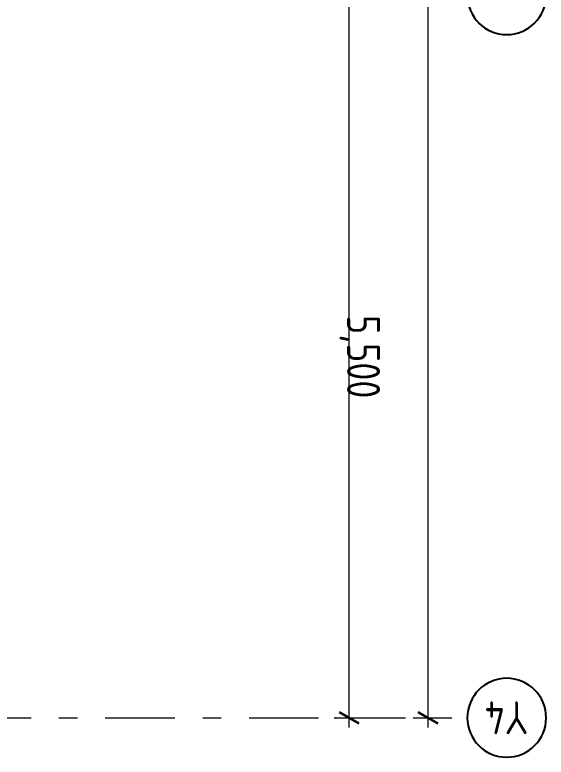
# Model space of a CAD drawing. Header units: millimetres. Extents: x 18162 to 3540582, y 72188 to 247925.
# Drawn here: x 51283 to 55324, y 78346 to 83996 of the extents above; entities that cross this region are included whole.
import ezdxf
from ezdxf.enums import TextEntityAlignment as Align

# ---------------------------------------------------------------- set-up
doc = ezdxf.new("R2010")
doc.units = ezdxf.units.MM
doc.header["$MEASUREMENT"] = 0
doc.linetypes.add('Double Dashed', pattern=[1093.611073, 529.166651, -211.666656, 141.111112, -211.666656])
doc.layers.add('Dimensioning - General', color=7, linetype='Continuous')
doc.layers.add('Structural - Grid', color=7, linetype='Continuous')
doc.styles.add('GENERATED_STYLE_3', font='', dxfattribs={"width": 0.8})
doc.styles.get('GENERATED_STYLE_3').set_extended_font_data('ISOCPEUR MON')
doc.dimstyles.new('GENERATED_STYLE__1', dxfattribs={"dimtxt": 250, "dimasz": 114, "dimexe": 0.18, "dimexo": 0.0625, "dimgap": 0, "dimtad": 1, "dimdec": 0, "dimzin": 0, "dimdsep": 46, "dimtxsty": 'GENERATED_STYLE_3', "dimblk": 'ARROWHEAD_2', "dimblk1": 'ARROWHEAD_2', "dimblk2": 'ARROWHEAD_2', "dimcen": 0.09, "dimclrd": 13, "dimclre": 13, "dimclrt": 13, "dimadec": 0, "dimazin": 0, "dimtfac": 1, "dimtdec": 4, "dimtmove": 0, "dimatfit": 3, "dimfxl": 1, "dimtolj": 1, "dimtzin": 0, "dimarcsym": 0})

# ---------------------------------------------------------------- blocks, each defined once
blk = doc.blocks.new('*D63')
at = {"layer": 'Dimensioning - General', "color": 13, "linetype": 'Continuous', "lineweight": 13, "transparency": 16777216}
for p, q in [((53824.4, 91145.7), (53824.4, 84145.7)), ((53711.9, 84145.7), (53936.9, 84145.7)), ((53824.4, 84145.7), (53824.4, 78645.7)), ((53711.9, 78645.7), (53936.9, 78645.7)), ((53824.4, 78645.7), (53824.4, 78572.3))]:
    blk.add_line(p, q, dxfattribs=at)
at = {"layer": 'Dimensioning - General', "color": 12, "linetype": 'Continuous', "lineweight": 35, "transparency": 16777216}
for p, q in [((53899.4, 84102.4), (53749.4, 84189)), ((53749.4, 78689), (53899.4, 78602.4))]:
    blk.add_line(p, q, dxfattribs=at)
at = {"layer": 'Dimensioning - General', "color": 13, "lineweight": 13, "transparency": 16777216, "insert": (53751.9, 81710), "char_height": 250, "attachment_point": 7, "rotation": 270, "style": 'GENERATED_STYLE_3'}
blk.add_mtext('\\A1;{\\pql;\\fISOCPEUR MON|b0|i0|c0|p0;\\W0.800000;5,500}', dxfattribs=at)
blk = doc.blocks.new('ARROWHEAD_2')
at = {"color": 0, "linetype": 'Continuous', "lineweight": 0}
for p, q in [((-0.378, -0.655), (0.378, 0.655)), ((0, 0), (-1, 0))]:
    blk.add_line(p, q, dxfattribs=at)
blk = doc.blocks.new('*D64')
at = {"layer": 'Dimensioning - General', "color": 12, "linetype": 'Continuous', "lineweight": 35, "transparency": 16777216}
for p, q in [((54499.4, 96602.4), (54349.4, 96689)), ((54349.4, 78689), (54499.4, 78602.4))]:
    blk.add_line(p, q, dxfattribs=at)
at = {"layer": 'Dimensioning - General', "color": 13, "linetype": 'Continuous', "lineweight": 13, "transparency": 16777216}
for p, q in [((54424.4, 96719), (54424.4, 96645.7)), ((54311.9, 96645.7), (54536.9, 96645.7)), ((54424.4, 96645.7), (54424.4, 78645.7)), ((54311.9, 78645.7), (54536.9, 78645.7)), ((54424.4, 78645.7), (54424.4, 78572.3))]:
    blk.add_line(p, q, dxfattribs=at)
at = {"layer": 'Dimensioning - General', "color": 13, "lineweight": 13, "transparency": 16777216, "insert": (54351.9, 88009.9), "char_height": 250, "attachment_point": 7, "rotation": 270, "style": 'GENERATED_STYLE_3'}
blk.add_mtext('\\A1;{\\pql;\\fISOCPEUR MON|b0|i0|c0|p0;\\W0.800000;18,000}', dxfattribs=at)
blk = doc.blocks.new('Standard grid marker[17]_3', base_point=(18162.3, 78645.7))
at = {"layer": 'Structural - Grid', "color": 13, "linetype": 'Double Dashed', "lineweight": 13}
for p, q in [((19162.3, 78645.7), (53724.4, 78645.7)), ((53724.4, 78645.7), (54724.4, 78645.7))]:
    blk.add_line(p, q, dxfattribs=at)
at = {"layer": 'Structural - Grid', "color": 13, "linetype": 'Continuous', "lineweight": 25, "flags": 128}
blk.add_lwpolyline([(55324.4, 78645.7, 1), (54724.4, 78645.7, 1)], format="xyb", close=True, dxfattribs=at)
at = {"layer": 'Structural - Grid', "color": 13, "linetype": 'Double Dashed', "lineweight": 13}
blk.add_point((53724.4, 78645.7), dxfattribs=at)
blk.add_point((53724.4, 78645.7), dxfattribs=at)
at = {"layer": 'Structural - Grid', "color": 13, "lineweight": 13, "style": 'GENERATED_STYLE_3'}
blk.add_attdef('AC_MarkerText_1', text='', height=250, rotation=180, dxfattribs=at).set_placement((55024.4, 78520.7), align=Align.TOP_CENTER)
blk = doc.blocks.new('Standard grid marker[18]_3', base_point=(18162.3, 84145.7))
at = {"layer": 'Structural - Grid', "color": 13, "linetype": 'Continuous', "lineweight": 25, "flags": 128}
blk.add_lwpolyline([(55324.4, 84145.7, 1), (54724.4, 84145.7, 1)], format="xyb", close=True, dxfattribs=at)
at = {"layer": 'Structural - Grid', "color": 13, "lineweight": 13, "style": 'GENERATED_STYLE_3'}
blk.add_attdef('AC_MarkerText_1', text='', height=250, rotation=180, dxfattribs=at).set_placement((55024.4, 84020.7), align=Align.TOP_CENTER)

msp = doc.modelspace()

# ---------------------------------------------------------------- block references
at = {"layer": 'Structural - Grid', "color": 13, "linetype": 'Continuous', "lineweight": 13}
msp.add_blockref('Standard grid marker[18]_3', (18162.3, 84145.7), dxfattribs=at)
ref = msp.add_blockref('Standard grid marker[17]_3', (18162.3, 78645.7), dxfattribs=at)
ref.add_attrib('AC_MarkerText_1', 'Y4', dxfattribs={"color": 13, "lineweight": 13, "height": 250, "rotation": 180, "style": 'GENERATED_STYLE_3', "width": 0.8}).set_placement((55024.4, 78520.7), align=Align.TOP_CENTER)

# ---------------------------------------------------------------- dimensions: what is measured, and where the dimension line sits
at = {"layer": 'Dimensioning - General', "color": 13, "linetype": 'Continuous', "lineweight": 13}
for base, p1, picture, middle in [((54424.4, 78645.7), (54724.4, 96645.7), '*D64', (54599.4, 87496)), ((53824.4, 78645.7), (54724.4, 84145.7), '*D63', (53999.4, 81291.3))]:
    dim = msp.add_linear_dim(base=base, p1=p1, p2=(54724.4, 78645.7), angle=270, dimstyle='GENERATED_STYLE__1', dxfattribs=at)
    dim.commit()
    dim.dimension.update_dxf_attribs({"geometry": picture, "text_midpoint": middle, "dimtype": 160, "text_rotation": 270})

doc.saveas('drawing.dxf')
